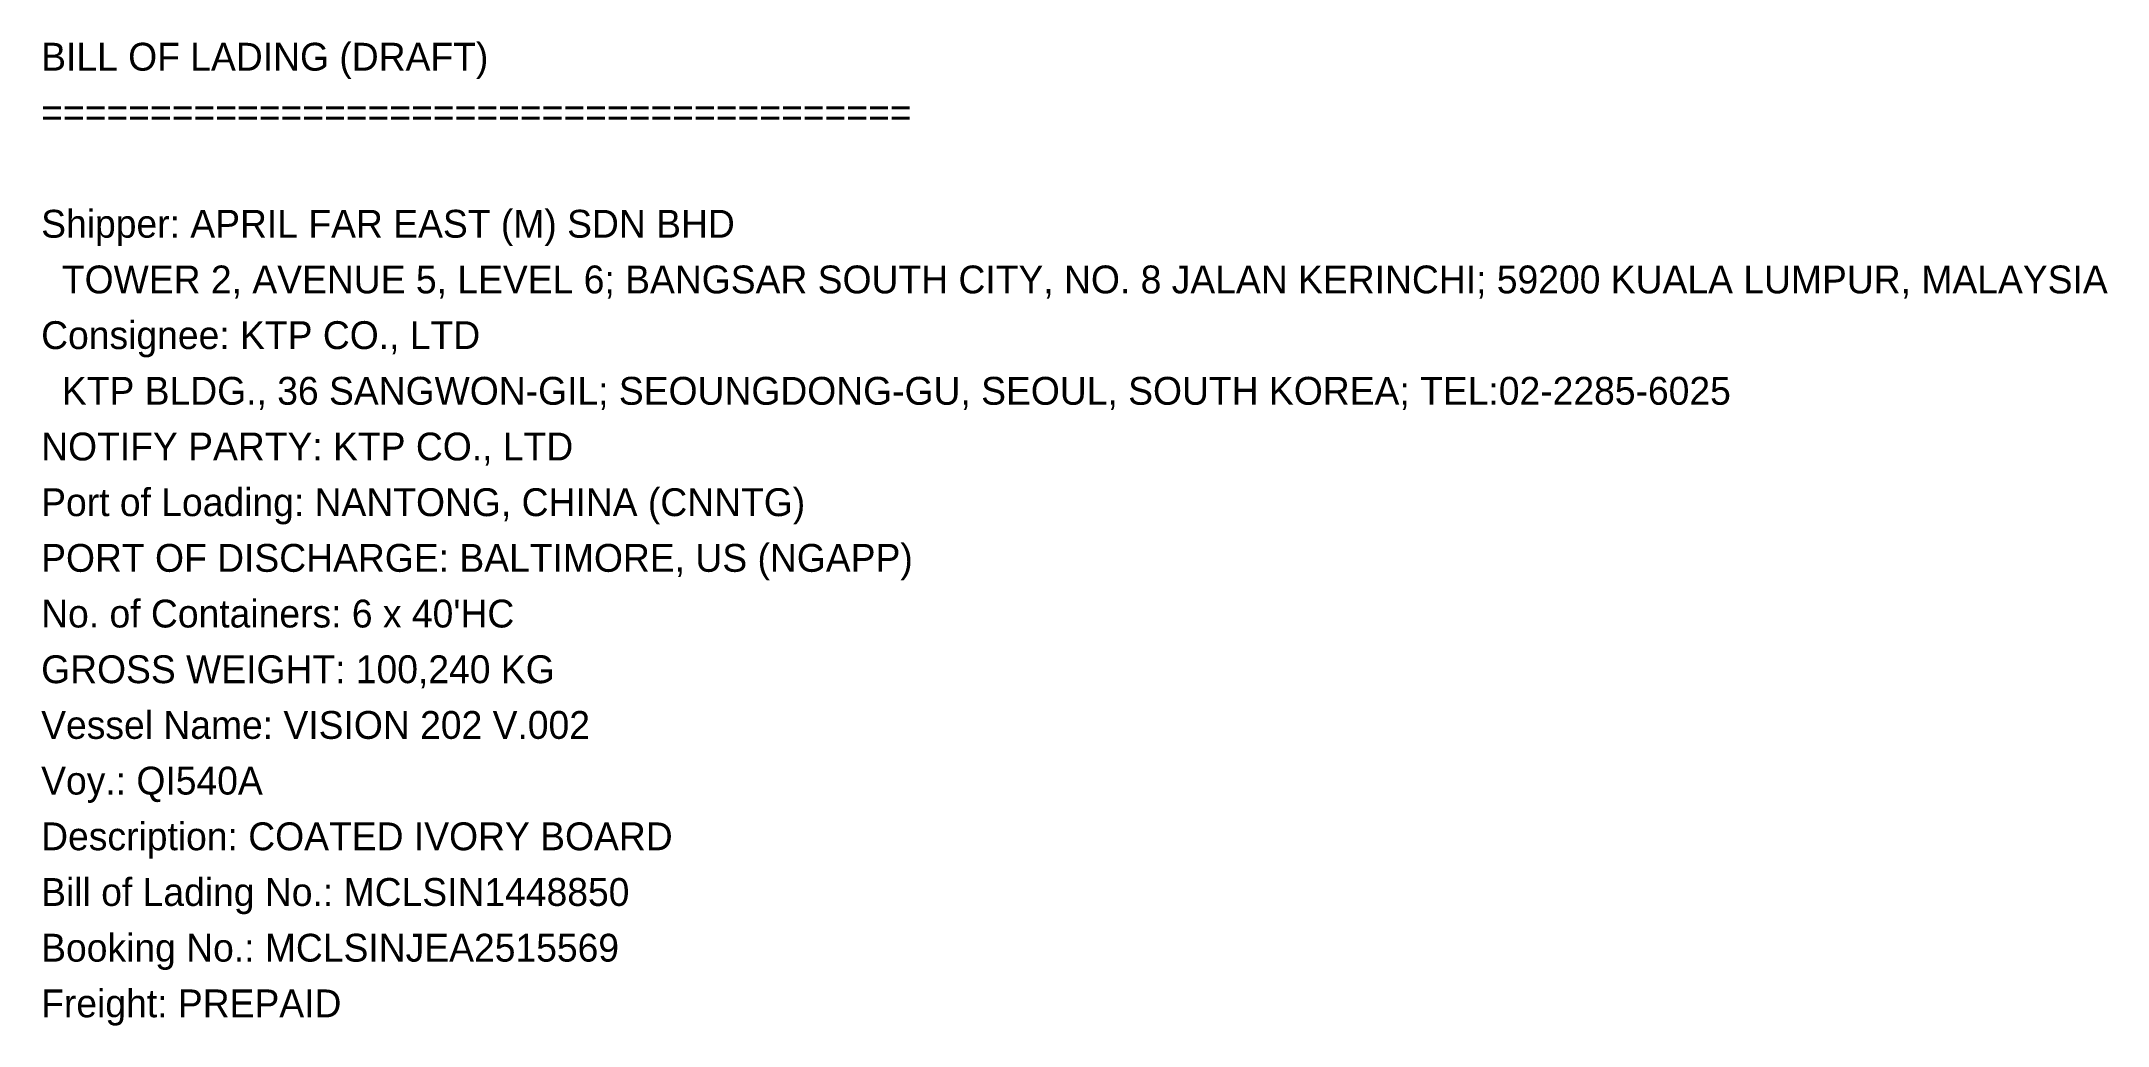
# Model space of a CAD drawing. Header units: metres. Extents: x 0 to 185, y -86 to 3.
import ezdxf

# ---------------------------------------------------------------- set-up
doc = ezdxf.new("R2010")
doc.units = ezdxf.units.M

msp = doc.modelspace()

# ---------------------------------------------------------------- texts
for s, p in [('BILL OF LADING (DRAFT)', (0, 0)), ('========================================', (0, -5)), ('Shipper: APRIL FAR EAST (M) SDN BHD', (0, -15)), ('  TOWER 2, AVENUE 5, LEVEL 6; BANGSAR SOUTH CITY, NO. 8 JALAN KERINCHI; 59200 KUALA LUMPUR, MALAYSIA', (0, -20)), ('Consignee: KTP CO., LTD', (0, -25)), ('  KTP BLDG., 36 SANGWON-GIL; SEOUNGDONG-GU, SEOUL, SOUTH KOREA; TEL:02-2285-6025', (0, -30)), ('NOTIFY PARTY: KTP CO., LTD', (0, -35)), ('Port of Loading: NANTONG, CHINA (CNNTG)', (0, -40)), ('PORT OF DISCHARGE: BALTIMORE, US (NGAPP)', (0, -45)), ("No. of Containers: 6 x 40'HC", (0, -50)), ('GROSS WEIGHT: 100,240 KG', (0, -55)), ('Vessel Name: VISION 202 V.002', (0, -60)), ('Voy.: QI540A', (0, -65)), ('Description: COATED IVORY BOARD', (0, -70)), ('Bill of Lading No.: MCLSIN1448850', (0, -75)), ('Booking No.: MCLSINJEA2515569', (0, -80)), ('Freight: PREPAID', (0, -85))]:
    msp.add_text(s, height=2.5).set_placement(p)

doc.saveas('drawing.dxf')
